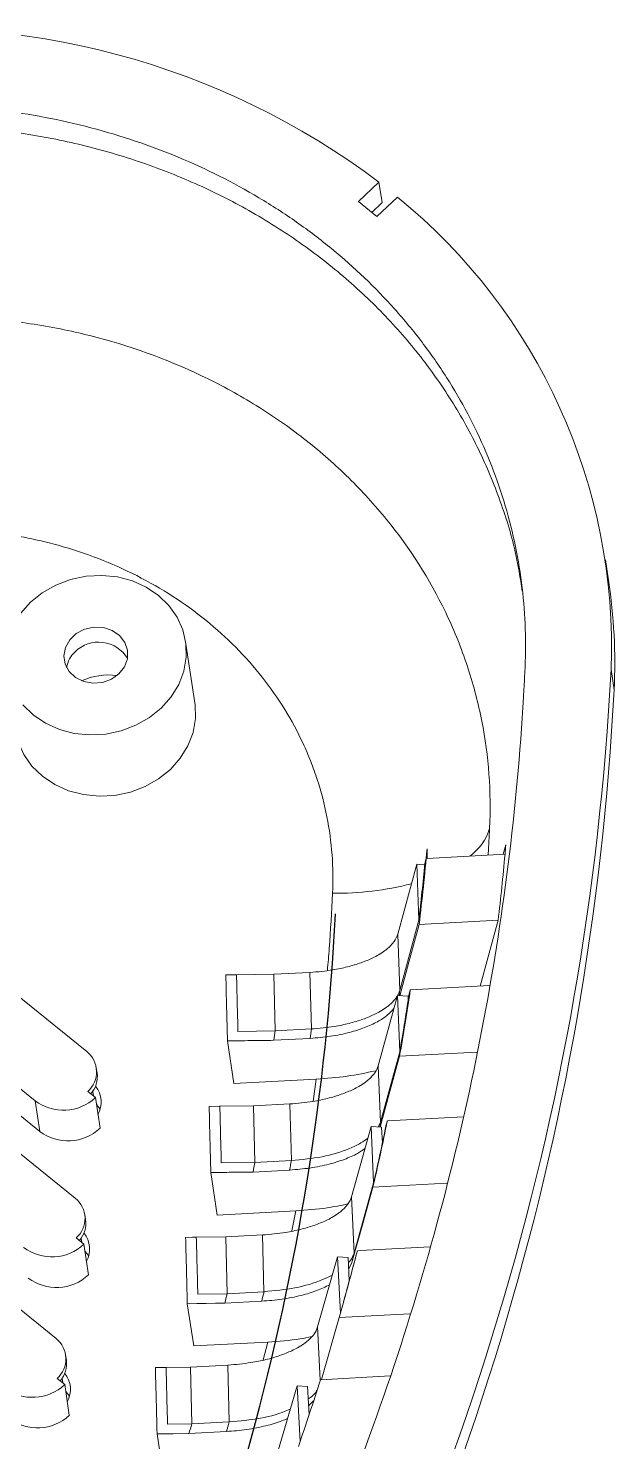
# Model space of a CAD drawing. Header units: inches. Extents: x 1474 to 2938, y 573 to 1061.
# Drawn here: x 2082.14 to 2101.35, y 723.11 to 769.39 of the extents above; entities that cross this region are included whole.
import ezdxf

# ---------------------------------------------------------------- set-up
doc = ezdxf.new("R2010")
doc.units = ezdxf.units.IN

msp = doc.modelspace()

# ---------------------------------------------------------------- linework, layer by layer
at = {"color": 7, "linetype": 'Continuous', "lineweight": 15}
for p, q in [((2093.629, 764.353), (2092.958, 763.713)), ((2093.629, 764.353), (2093.729, 763.684)), ((2092.958, 763.713), (2093.563, 763.224)), ((2093.391, 763.362), (2093.729, 763.684)), ((2093.563, 763.224), (2094.234, 763.864)), ((2101.151, 751.318), (2101.05, 751.986)), ((2087.596, 747.299), (2087.295, 749.304)), ((2101.232, 748.396), (2101.332, 747.727)), ((2095.212, 742.21), (2095.204, 742.517)), ((2097.7, 742.343), (2097.785, 742.654)), ((2094.243, 739.73), (2094.867, 742.025)), ((2094.867, 742.025), (2094.934, 740.182)), ((2095.128, 742.014), (2094.867, 742.025)), ((2095.175, 742.205), (2095.13, 742.037)), ((2097.758, 742.346), (2095.212, 742.21)), ((2094.31, 737.887), (2094.934, 740.182)), ((2097.532, 740.182), (2094.943, 740.044)), ((2097.532, 740.182), (2096.94, 738.026)), ((2094.243, 739.73), (2094.31, 737.887)), ((2084.055, 735.883), (2079.517, 739.553)), ((2088.962, 738.398), (2090.18, 738.414)), ((2090.18, 738.414), (2091.366, 738.477)), ((2090.18, 738.414), (2090.226, 736.562)), ((2091.366, 738.477), (2091.413, 736.625)), ((2077.827, 737.942), (2082.365, 734.272)), ((2094.655, 737.904), (2094.608, 737.733)), ((2097.252, 738.043), (2094.655, 737.904)), ((2093.604, 735.42), (2094.235, 737.716)), ((2094.235, 737.716), (2094.31, 735.873)), ((2094.582, 737.701), (2094.235, 737.716)), ((2094.586, 737.586), (2094.582, 737.701)), ((2077.977, 736.939), (2082.515, 733.269)), ((2083.679, 731.082), (2076.619, 736.791)), ((2089.009, 736.546), (2090.226, 736.562)), ((2090.226, 736.562), (2091.413, 736.625)), ((2088.666, 736.233), (2088.875, 734.835)), ((2090.186, 736.252), (2091.374, 736.316)), ((2093.679, 733.577), (2094.31, 735.873)), ((2096.83, 735.869), (2094.303, 735.734)), ((2084.394, 735.181), (2084.369, 735.348)), ((2091.575, 734.979), (2088.875, 734.835)), ((2093.604, 735.42), (2093.679, 733.577)), ((2084.339, 734.377), (2084.087, 734.581)), ((2082.365, 734.272), (2082.515, 733.269)), ((2084.339, 734.377), (2084.49, 733.374)), ((2084.497, 734), (2084.373, 734.152)), ((2088.415, 734.092), (2089.517, 734.107)), ((2089.517, 734.107), (2090.712, 734.171)), ((2089.517, 734.107), (2089.563, 732.25)), ((2090.712, 734.171), (2090.76, 732.314)), ((2083.05, 726.485), (2073.722, 734.028)), ((2093.903, 733.618), (2093.855, 733.447)), ((2096.395, 733.751), (2093.903, 733.618)), ((2092.729, 731.129), (2093.369, 733.425)), ((2093.369, 733.425), (2093.454, 731.582)), ((2093.716, 733.409), (2093.369, 733.425)), ((2093.599, 733.415), (2093.679, 733.577)), ((2093.74, 732.889), (2093.716, 733.409)), ((2088.463, 732.236), (2089.563, 732.25)), ((2089.563, 732.25), (2090.76, 732.314)), ((2088.119, 731.922), (2088.328, 730.529)), ((2089.505, 731.94), (2090.703, 732.004)), ((2092.813, 729.285), (2093.454, 731.582)), ((2095.849, 731.571), (2093.43, 731.442)), ((2092.729, 731.129), (2092.813, 729.285)), ((2084.018, 730.38), (2083.993, 730.547)), ((2090.904, 730.667), (2088.328, 730.529)), ((2088.607, 729.817), (2089.815, 729.881)), ((2089.815, 729.881), (2089.862, 728.021)), ((2083.963, 729.576), (2083.711, 729.78)), ((2083.963, 729.576), (2084.113, 728.573)), ((2087.645, 729.804), (2088.607, 729.817)), ((2088.607, 729.817), (2088.653, 727.956)), ((2095.309, 729.488), (2093.008, 729.366)), ((2084.12, 729.199), (2083.996, 729.351)), ((2091.619, 726.866), (2092.272, 729.163)), ((2092.272, 729.163), (2092.365, 727.319)), ((2092.619, 729.146), (2092.272, 729.163)), ((2092.657, 728.376), (2092.619, 729.146)), ((2092.637, 728.774), (2092.741, 728.974)), ((2092.921, 729.361), (2092.872, 729.19)), ((2092.921, 729.361), (2093.008, 729.366)), ((2087.35, 727.628), (2087.558, 726.243)), ((2087.693, 727.943), (2088.653, 727.956)), ((2088.577, 727.645), (2089.788, 727.71)), ((2088.653, 727.956), (2089.862, 728.021)), ((2091.745, 725.141), (2092.324, 727.178)), ((2094.641, 727.301), (2092.324, 727.178)), ((2089.988, 726.372), (2087.558, 726.243)), ((2083.389, 725.782), (2083.364, 725.95)), ((2086.654, 725.543), (2086.303, 725.538)), ((2086.654, 725.543), (2087.45, 725.555)), ((2087.45, 725.555), (2088.674, 725.62)), ((2087.45, 725.555), (2087.497, 723.69)), ((2088.674, 725.62), (2088.722, 723.755)), ((2093.999, 725.261), (2091.71, 725.139)), ((2083.334, 724.978), (2083.082, 725.182)), ((2083.334, 724.978), (2083.484, 723.976)), ((2090.277, 722.638), (2090.944, 724.935)), ((2090.944, 724.935), (2091.044, 723.113)), ((2091.289, 724.919), (2090.944, 724.935)), ((2091.34, 723.993), (2091.289, 724.919)), ((2083.492, 724.602), (2083.368, 724.753)), ((2091.324, 724.289), (2091.481, 724.444)), ((2086.703, 723.678), (2087.497, 723.69)), ((2087.402, 723.377), (2088.629, 723.443)), ((2087.497, 723.69), (2088.722, 723.755)), ((2086.36, 723.362), (2086.566, 721.985))]:
    msp.add_line(p, q, dxfattribs=at)
at = {"color": 8, "linetype": 'Continuous', "lineweight": 15}
for p, q in [((2091.575, 734.979), (2091.474, 734.253)), ((2084.251, 734.578), (2084.273, 734.431)), ((2090.904, 730.667), (2090.778, 730.009)), ((2083.874, 729.776), (2083.896, 729.629)), ((2091.619, 726.866), (2091.707, 725.13)), ((2089.988, 726.372), (2089.84, 725.79)), ((2083.246, 725.179), (2083.268, 725.032))]:
    msp.add_line(p, q, dxfattribs=at)
at = {"color": 7, "linetype": 'Continuous', "lineweight": 15, "flags": 128}
for points in [[(2086.496, 747.13), (2086.82, 747.496), (2087.068, 747.904), (2087.235, 748.341), (2087.314, 748.794), (2087.303, 749.248), (2087.202, 749.691), (2087.014, 750.109), (2086.746, 750.489), (2086.405, 750.82), (2086.002, 751.091), (2085.549, 751.295), (2085.059, 751.424), (2084.548, 751.476), (2084.031, 751.449), (2083.523, 751.342), (2083.041, 751.161), (2082.599, 750.91), (2082.21, 750.596), (2081.886, 750.23)], [(2085.109, 748.252), (2085.289, 748.482), (2085.386, 748.747), (2085.391, 749.022), (2085.303, 749.283), (2085.132, 749.506), (2084.891, 749.673), (2084.602, 749.767), (2084.291, 749.781), (2083.986, 749.714), (2083.713, 749.571), (2083.497, 749.365), (2083.357, 749.115), (2083.306, 748.842), (2083.347, 748.571), (2083.478, 748.326), (2083.687, 748.129), (2083.955, 747.997), (2084.258, 747.942), (2084.57, 747.969), (2084.862, 748.075), (2085.109, 748.252)], [(2081.711, 746.416), (2081.805, 746.029), (2081.992, 745.612), (2082.26, 745.231), (2082.601, 744.901), (2083.004, 744.63), (2083.458, 744.426), (2083.947, 744.296), (2084.459, 744.245), (2084.976, 744.272), (2085.483, 744.378), (2085.965, 744.56), (2086.408, 744.811), (2086.796, 745.125), (2087.12, 745.491), (2087.369, 745.898), (2087.536, 746.335), (2087.614, 746.788), (2087.603, 747.243), (2087.596, 747.299)], [(2081.959, 747.237), (2082.3, 746.906), (2082.703, 746.635), (2083.157, 746.432), (2083.647, 746.302), (2084.158, 746.25), (2084.675, 746.278), (2085.182, 746.384), (2085.664, 746.566), (2086.107, 746.817), (2086.496, 747.13)], [(2094.309, 737.713), (2094.608, 738.811), (2094.943, 740.044)], [(2088.962, 738.398), (2088.839, 738.397), (2088.611, 738.394)], [(2093.664, 733.412), (2093.964, 734.5), (2094.303, 735.734)], [(2088.415, 734.092), (2088.405, 734.092), (2088.064, 734.088)], [(2092.741, 728.974), (2093.086, 730.208), (2093.43, 731.442)], [(2087.645, 729.804), (2087.517, 729.802), (2087.294, 729.799)], [(2087.35, 727.628), (2087.657, 727.632), (2087.964, 727.636), (2088.27, 727.641), (2088.577, 727.645)], [(2086.36, 723.362), (2086.881, 723.37), (2087.402, 723.377)]]:
    msp.add_lwpolyline(points, dxfattribs=at)
at = {"color": 7, "linetype": 'Continuous', "lineweight": 15}
for centre, radius, start, end in [((2078.534, 744.256), 25.135, 53.0888, 96.938), ((2082.258, 749.129), 18.988, 357.7869, 50.8962), ((2083.033, 748.603), 18.32, 357.2583, 8.5208), ((2084.286, 748.306), 0.907, 132.6068, 170.0216), ((2084.446, 748.187), 1.104, 31.399, 134.5719), ((2011.791, 753.067), 89.562, 329.37827, 357.01028), ((2084.777, 746.033), 2.182, 82.8701, 114.1886), ((2011.892, 752.398), 89.562, 329.37827, 357.01028), ((2014.714, 749.768), 80.817, 353.08971, 354.85261), ((2014.723, 749.598), 80.762, 353.3048, 354.62787), ((2013.865, 749.882), 81.673, 350.02443, 351.56681), ((2013.906, 749.707), 81.586, 350.23729, 351.56021), ((2013.831, 746.108), 76.988, 352.64492, 352.87707), ((2014.106, 746.147), 77.892, 352.7492, 352.97858), ((2083.528, 735.219), 0.848, 311.2428, 51.564), ((2083.537, 735.065), 0.866, 319.0707, 7.7512), ((2083.699, 734.222), 0.829, 330.9041, 39.2258), ((2083.29, 735.493), 1.532, 232.8527, 313.254), ((2012.907, 750.064), 82.648, 346.9783, 348.52248), ((2083.44, 734.49), 1.532, 232.8527, 313.254), ((2012.953, 749.887), 82.556, 347.18939, 348.5138), ((2012.953, 746.246), 77.877, 349.41477, 349.64701), ((2013.233, 746.281), 78.774, 349.55763, 349.78709), ((2083.151, 730.418), 0.848, 311.2428, 51.564), ((2083.16, 730.263), 0.866, 319.0707, 7.7512), ((2083.322, 729.421), 0.829, 330.9041, 39.2258), ((2082.913, 730.691), 1.532, 232.8527, 313.254), ((2011.825, 750.33), 83.762, 343.95457, 345.5027), ((2011.883, 750.147), 83.657, 344.22465, 345.49197), ((2012.795, 747.675), 82.104, 346.83385, 347.05678), ((2083.064, 729.688), 1.532, 232.8527, 313.254), ((2011.935, 746.464), 78.919, 346.20395, 346.43663), ((2012.222, 746.496), 79.808, 346.38541, 346.61528), ((2082.523, 725.82), 0.848, 311.2428, 51.564), ((2082.531, 725.666), 0.866, 319.0707, 7.7512), ((2082.693, 724.823), 0.829, 330.9041, 39.2258), ((2082.284, 726.094), 1.532, 232.8527, 313.254), ((2010.633, 750.689), 85.008, 340.95401, 342.5085), ((2082.435, 725.091), 1.532, 232.8527, 313.254), ((2010.79, 746.778), 80.107, 343.01509, 343.24858), ((2011.085, 746.803), 80.986, 343.23529, 343.46592)]:
    msp.add_arc(centre, radius, start, end, dxfattribs=at)
at = {"color": 8, "linetype": 'Continuous', "lineweight": 15}
for centre, radius, start, end in [((2095.476, 743.761), 1.867, 307.7415, 342.2479), ((2092.204, 751.204), 10.137, 269.4483, 284.1973), ((2014.659, 747.343), 80.21, 353.10493, 353.22952), ((2013.803, 747.47), 81.075, 350.01519, 350.13334)]:
    msp.add_arc(centre, radius, start, end, dxfattribs=at)
at = {"color": 7, "linetype": 'Continuous'}
msp.add_arc((2011.59, 744.56), 80.724, 332.29308, 357.04532, dxfattribs=at)
at = {"color": 7, "linetype": 'Continuous', "lineweight": 15}
for points, knots in [([(2025.182, 725.783), (2024.871, 726.14), (2024.574, 726.509), (2024.012, 727.269), (2023.745, 727.663), (2023.001, 728.864), (2022.581, 729.692), (2021.886, 731.398), (2021.611, 732.277), (2021.312, 733.635), (2021.233, 734.092), (2021.113, 735.005), (2021.073, 735.462), (2021.012, 736.835), (2021.048, 737.755), (2021.222, 739.139), (2021.3, 739.603), (2021.495, 740.52), (2021.611, 740.974), (2022.016, 742.321), (2022.36, 743.199), (2022.987, 744.486), (2023.214, 744.911), (2023.708, 745.749), (2023.972, 746.16), (2024.809, 747.361), (2025.429, 748.12), (2026.452, 749.198), (2026.808, 749.548), (2027.551, 750.226), (2027.94, 750.557), (2029.138, 751.502), (2029.978, 752.073), (2031.296, 752.844), (2031.746, 753.085), (2032.647, 753.568), (2033.099, 753.806), (2035.37, 754.985), (2037.218, 755.883), (2040.975, 757.587), (2042.876, 758.39), (2046.723, 759.898), (2048.669, 760.603), (2052.607, 761.914), (2054.597, 762.521), (2058.606, 763.629), (2060.627, 764.132), (2064.697, 765.033), (2066.74, 765.432), (2070.843, 766.122), (2072.903, 766.414), (2075.489, 766.714), (2076.006, 766.774), (2077.047, 766.853), (2077.572, 766.875), (2079.131, 766.891), (2080.159, 766.833), (2082.19, 766.585), (2083.194, 766.395), (2085.176, 765.876), (2086.131, 765.553), (2087.967, 764.789), (2088.849, 764.347), (2090.117, 763.591), (2090.532, 763.322), (2091.33, 762.762), (2091.715, 762.47), (2092.827, 761.558), (2093.512, 760.902), (2094.454, 759.848), (2094.754, 759.485), (2095.324, 758.734), (2095.592, 758.349), (2096.342, 757.176), (2096.771, 756.365), (2097.308, 755.105), (2097.47, 754.677), (2097.757, 753.809), (2097.884, 753.365), (2098.203, 752.029), (2098.338, 751.131), (2098.426, 749.774), (2098.437, 749.32), (2098.423, 748.635), (2098.413, 748.407), (2098.39, 747.949), (2098.377, 747.72), (2098.257, 745.66), (2098.089, 743.835), (2097.407, 738.391), (2096.716, 734.798), (2094.869, 727.683), (2093.713, 724.161), (2091.969, 719.804), (2091.605, 718.934), (2090.848, 717.204), (2090.456, 716.344), (2089.24, 713.782), (2088.374, 712.095), (2087.224, 710.014), (2086.99, 709.599), (2086.517, 708.772), (2086.28, 708.358), (2085.767, 707.547), (2085.494, 707.148), (2084.911, 706.365), (2084.601, 705.979), (2083.622, 704.85), (2082.914, 704.148), (2081.394, 702.84), (2080.582, 702.235), (2079.283, 701.402), (2078.835, 701.136), (2077.928, 700.639), (2077.467, 700.406), (2076.06, 699.755), (2075.092, 699.383), (2073.592, 698.918), (2073.083, 698.778), (2072.055, 698.532), (2071.54, 698.427), (2069.989, 698.164), (2068.95, 698.057), (2067.384, 697.999), (2066.861, 697.997), (2065.811, 698.027), (2065.284, 698.06), (2063.727, 698.21), (2062.709, 698.378), (2061.214, 698.73), (2060.721, 698.864), (2059.745, 699.166), (2059.261, 699.335), (2057.834, 699.888), (2056.931, 700.317), (2056.074, 700.8)], [0, 0, 0, 0, 0.007812, 0.007812, 0.015625, 0.015625, 0.03125, 0.03125, 0.046875, 0.046875, 0.054688, 0.054688, 0.0625, 0.0625, 0.078125, 0.078125, 0.085937, 0.085937, 0.09375, 0.09375, 0.109375, 0.109375, 0.117187, 0.117187, 0.125, 0.125, 0.140625, 0.140625, 0.148437, 0.148437, 0.15625, 0.15625, 0.171875, 0.171875, 0.179687, 0.179687, 0.1875, 0.1875, 0.21875, 0.21875, 0.25, 0.25, 0.28125, 0.28125, 0.3125, 0.3125, 0.34375, 0.34375, 0.375, 0.375, 0.40625, 0.40625, 0.414062, 0.414062, 0.421875, 0.421875, 0.4375, 0.4375, 0.453125, 0.453125, 0.46875, 0.46875, 0.484375, 0.484375, 0.492187, 0.492187, 0.5, 0.5, 0.515625, 0.515625, 0.523437, 0.523437, 0.53125, 0.53125, 0.546875, 0.546875, 0.554687, 0.554687, 0.5625, 0.5625, 0.578125, 0.578125, 0.585937, 0.585937, 0.589844, 0.589844, 0.59375, 0.59375, 0.625, 0.625, 0.6875, 0.6875, 0.75, 0.75, 0.765625, 0.765625, 0.78125, 0.78125, 0.8125, 0.8125, 0.820312, 0.820312, 0.828125, 0.828125, 0.835937, 0.835937, 0.84375, 0.84375, 0.859375, 0.859375, 0.875, 0.875, 0.882812, 0.882812, 0.890625, 0.890625, 0.90625, 0.90625, 0.914062, 0.914062, 0.921875, 0.921875, 0.9375, 0.9375, 0.945312, 0.945312, 0.953125, 0.953125, 0.96875, 0.96875, 0.976562, 0.976562, 0.984375, 0.984375, 1, 1, 1, 1]), ([(2021.299, 733.818), (2021.24, 734.295), (2021.106, 735.378), (2021.144, 737.093), (2021.371, 738.936), (2021.812, 740.757), (2022.453, 742.535), (2023.291, 744.257), (2024.318, 745.903), (2025.523, 747.455), (2026.892, 748.9), (2028.413, 750.222), (2030.065, 751.41), (2031.84, 752.426), (2034.256, 753.695), (2037.318, 755.222), (2041.071, 756.923), (2045.144, 758.602), (2049.549, 760.224), (2054.292, 761.749), (2059.106, 763.08), (2063.974, 764.211), (2068.067, 764.986), (2071.357, 765.507), (2073.832, 765.838), (2076.314, 766.155), (2078.81, 766.256), (2081.147, 766.092), (2083.304, 765.732), (2085.272, 765.217), (2087.163, 764.53), (2088.96, 763.681), (2090.647, 762.675), (2092.207, 761.522), (2093.621, 760.236), (2094.88, 758.828), (2095.969, 757.309), (2096.88, 755.7), (2097.594, 754.011), (2098.09, 752.425), (2098.254, 751.39), (2098.323, 750.956)], [0, 0, 0, 0, 0.015936, 0.036194, 0.056598, 0.076989, 0.097246, 0.11757, 0.138024, 0.158308, 0.178584, 0.199027, 0.219314, 0.239456, 0.259597, 0.299926, 0.340325, 0.380677, 0.429088, 0.477565, 0.526038, 0.574522, 0.622933, 0.647124, 0.671322, 0.695543, 0.71982, 0.743885, 0.76397, 0.784209, 0.804298, 0.824344, 0.844543, 0.864704, 0.884743, 0.904857, 0.92509, 0.945156, 0.965216, 0.985445, 1, 1, 1, 1]), ([(2097.254, 743.192), (2097.31, 744.385), (2097.223, 745.556), (2096.884, 747.282), (2096.736, 747.851), (2096.461, 748.698), (2096.36, 748.98), (2096.142, 749.534), (2096.025, 749.808), (2095.4, 751.155), (2094.774, 752.172), (2093.645, 753.604), (2093.235, 754.067), (2092.369, 754.942), (2091.912, 755.356), (2090.948, 756.136), (2090.442, 756.503), (2089.646, 757.017), (2089.375, 757.183), (2088.82, 757.502), (2088.536, 757.656), (2087.103, 758.384), (2085.898, 758.85), (2084.32, 759.288), (2084.001, 759.368), (2083.355, 759.514), (2083.027, 759.58), (2082.042, 759.753), (2081.381, 759.836), (2080.051, 759.941), (2079.382, 759.962), (2078.374, 759.947), (2078.036, 759.934), (2077.529, 759.903), (2077.36, 759.89), (2077.107, 759.868), (2077.022, 759.861), (2076.853, 759.844), (2076.768, 759.835), (2076.685, 759.826)], [0, 0, 0, 0, 0.125, 0.125, 0.1875, 0.1875, 0.21875, 0.21875, 0.25, 0.25, 0.375, 0.375, 0.4375, 0.4375, 0.5, 0.5, 0.5625, 0.5625, 0.59375, 0.59375, 0.625, 0.625, 0.75, 0.75, 0.78125, 0.78125, 0.8125, 0.8125, 0.875, 0.875, 0.9375, 0.9375, 0.96875, 0.96875, 0.984375, 0.984375, 0.992188, 0.992188, 1, 1, 1, 1]), ([(2077.47, 752.905), (2078.431, 753.01), (2079.383, 753.023), (2080.799, 752.913), (2081.269, 752.854), (2081.971, 752.731), (2082.204, 752.685), (2082.664, 752.581), (2082.892, 752.524), (2084.016, 752.213), (2084.874, 751.882), (2086.099, 751.261), (2086.497, 751.032), (2087.253, 750.544), (2087.614, 750.283), (2088.3, 749.728), (2088.626, 749.434), (2089.243, 748.811), (2089.535, 748.481), (2090.34, 747.461), (2090.786, 746.738), (2091.231, 745.779), (2091.315, 745.584), (2091.47, 745.189), (2091.542, 744.988), (2091.738, 744.386), (2091.843, 743.98), (2092.085, 742.751), (2092.147, 741.917), (2092.107, 741.068)], [0, 0, 0, 0, 0.125, 0.125, 0.1875, 0.1875, 0.21875, 0.21875, 0.25, 0.25, 0.375, 0.375, 0.4375, 0.4375, 0.5, 0.5, 0.5625, 0.5625, 0.625, 0.625, 0.75, 0.75, 0.78125, 0.78125, 0.8125, 0.8125, 0.875, 0.875, 1, 1, 1, 1]), ([(2091.366, 738.477), (2091.625, 738.491), (2091.96, 738.527), (2092.282, 738.587), (2092.519, 738.636), (2092.676, 738.676), (2092.824, 738.72), (2092.975, 738.765), (2093.114, 738.815), (2093.309, 738.896), (2093.436, 738.954), (2093.554, 739.017), (2093.685, 739.093), (2093.789, 739.161), (2093.879, 739.232), (2093.979, 739.317), (2094.054, 739.393), (2094.114, 739.472), (2094.18, 739.565), (2094.22, 739.647), (2094.243, 739.73)], [0, 0, 0, 0, 0.186667, 0.25, 0.25, 0.373333, 0.375, 0.375, 0.5, 0.5, 0.56, 0.625, 0.625, 0.706667, 0.75, 0.75, 0.853333, 0.875, 0.875, 1, 1, 1, 1]), ([(2089.009, 736.546), (2089.001, 736.855), (2088.985, 737.473), (2088.97, 738.09), (2088.962, 738.398)], [0, 0, 0, 0, 0.500171, 1, 1, 1, 1]), ([(2091.413, 736.625), (2091.673, 736.639), (2092.01, 736.675), (2092.334, 736.736), (2092.573, 736.785), (2092.731, 736.825), (2092.881, 736.87), (2093.032, 736.915), (2093.172, 736.965), (2093.368, 737.047), (2093.496, 737.105), (2093.615, 737.168), (2093.748, 737.245), (2093.852, 737.313), (2093.943, 737.385), (2094.044, 737.471), (2094.119, 737.547), (2094.179, 737.627), (2094.246, 737.721), (2094.287, 737.803), (2094.31, 737.887)], [0, 0, 0, 0, 0.186667, 0.25, 0.25, 0.373333, 0.375, 0.375, 0.5, 0.5, 0.56, 0.625, 0.625, 0.706667, 0.75, 0.75, 0.853333, 0.875, 0.875, 1, 1, 1, 1]), ([(2091.374, 736.316), (2091.598, 736.334), (2092.046, 736.37), (2092.649, 736.496), (2093.167, 736.661), (2093.582, 736.851), (2093.911, 737.062), (2094.05, 737.216), (2094.118, 737.291)], [0, 0, 0, 0, 0.191504, 0.38294, 0.5455521, 0.7080786, 0.8589135, 1, 1, 1, 1]), ([(2088.666, 736.233), (2088.792, 736.234), (2088.919, 736.236), (2089.046, 736.238), (2089.172, 736.239), (2089.299, 736.241), (2089.426, 736.243), (2089.553, 736.244), (2089.679, 736.246), (2089.806, 736.247), (2089.933, 736.249), (2090.06, 736.251), (2090.186, 736.252)], [0, 0, 0, 0, 0.000543281, 0.000543281, 0.000543281, 0.001086562, 0.001086562, 0.001086562, 0.001629843, 0.001629843, 0.001629843, 0.002173123, 0.002173123, 0.002173123, 0.002173123]), ([(2090.712, 734.171), (2090.971, 734.184), (2091.307, 734.221), (2091.63, 734.28), (2091.868, 734.329), (2092.026, 734.368), (2092.175, 734.413), (2092.326, 734.458), (2092.466, 734.507), (2092.661, 734.588), (2092.789, 734.645), (2092.908, 734.708), (2093.041, 734.784), (2093.145, 734.852), (2093.236, 734.923), (2093.337, 735.008), (2093.413, 735.083), (2093.473, 735.162), (2093.54, 735.256), (2093.581, 735.337), (2093.604, 735.42)], [0, 0, 0, 0, 0.186667, 0.25, 0.25, 0.373333, 0.375, 0.375, 0.5, 0.5, 0.56, 0.625, 0.625, 0.706667, 0.75, 0.75, 0.853333, 0.875, 0.875, 1, 1, 1, 1]), ([(2093.514, 735.253), (2093.207, 735.188), (2092.583, 735.055), (2091.915, 735.004), (2091.575, 734.979)], [0, 0, 0, 0, 0.49195, 1, 1, 1, 1]), ([(2088.463, 732.236), (2088.455, 732.545), (2088.439, 733.164), (2088.423, 733.783), (2088.415, 734.092)], [0, 0, 0, 0, 0.500223, 1, 1, 1, 1]), ([(2090.703, 732.004), (2090.927, 732.022), (2091.374, 732.058), (2091.981, 732.183), (2092.503, 732.348), (2092.902, 732.522), (2093.092, 732.655), (2093.17, 732.71)], [0, 0, 0, 0, 0.231317, 0.462548, 0.662056, 0.861448, 1, 1, 1, 1]), ([(2090.76, 732.314), (2091.102, 732.346), (2091.789, 732.411), (2092.545, 732.645), (2093.021, 732.87), (2093.191, 732.995), (2093.264, 733.049)], [0, 0, 0, 0, 0.346119, 0.693582, 0.868352, 1, 1, 1, 1]), ([(2088.119, 731.922), (2088.235, 731.923), (2088.35, 731.925), (2088.466, 731.926), (2088.581, 731.928), (2088.697, 731.929), (2088.812, 731.931), (2088.928, 731.932), (2089.043, 731.934), (2089.159, 731.935), (2089.274, 731.937), (2089.39, 731.938), (2089.505, 731.94)], [0, 0, 0, 0, 0.000495115, 0.000495115, 0.000495115, 0.000990229, 0.000990229, 0.000990229, 0.001485344, 0.001485344, 0.001485344, 0.001980459, 0.001980459, 0.001980459, 0.001980459]), ([(2089.815, 729.881), (2090.074, 729.895), (2090.412, 729.931), (2090.736, 729.991), (2090.976, 730.039), (2091.135, 730.078), (2091.285, 730.122), (2091.436, 730.167), (2091.578, 730.216), (2091.775, 730.297), (2091.904, 730.354), (2092.024, 730.417), (2092.158, 730.493), (2092.264, 730.56), (2092.356, 730.631), (2092.458, 730.716), (2092.535, 730.791), (2092.596, 730.87), (2092.664, 730.964), (2092.705, 731.046), (2092.729, 731.129)], [0, 0, 0, 0, 0.186667, 0.25, 0.25, 0.373333, 0.375, 0.375, 0.5, 0.5, 0.56, 0.625, 0.625, 0.706667, 0.75, 0.75, 0.853333, 0.875, 0.875, 1, 1, 1, 1]), ([(2092.602, 730.894), (2092.381, 730.848), (2091.835, 730.734), (2091.251, 730.692), (2090.904, 730.667)], [0, 0, 0, 0, 0.405726, 1, 1, 1, 1]), ([(2087.294, 729.799), (2087.302, 729.489), (2087.31, 729.179), (2087.318, 728.869), (2087.329, 728.455), (2087.339, 728.042), (2087.35, 727.628)], [0.000500081, 0.000500081, 0.000500081, 0.000500081, 0.002000359, 0.002000359, 0.002000359, 0.004000721, 0.004000721, 0.004000721, 0.004000721]), ([(2087.693, 727.943), (2087.685, 728.254), (2087.669, 728.874), (2087.653, 729.494), (2087.645, 729.804)], [0, 0, 0, 0, 0.500267, 1, 1, 1, 1]), ([(2092.627, 728.974), (2092.649, 728.994), (2092.748, 729.093), (2092.785, 729.201), (2092.813, 729.285)], [0, 0, 0, 0, 0.213568, 1, 1, 1, 1]), ([(2089.862, 728.021), (2090.206, 728.054), (2090.895, 728.119), (2091.651, 728.34), (2091.999, 728.517), (2092.104, 728.57)], [0, 0, 0, 0, 0.4107511, 0.8228549, 1, 1, 1, 1]), ([(2089.788, 727.71), (2090.012, 727.727), (2090.459, 727.763), (2091.068, 727.888), (2091.598, 728.047), (2091.876, 728.182), (2092.012, 728.247)], [0, 0, 0, 0, 0.2691892, 0.5382745, 0.7753108, 1, 1, 1, 1]), ([(2088.674, 725.62), (2088.935, 725.634), (2089.275, 725.67), (2089.602, 725.729), (2089.844, 725.777), (2090.003, 725.816), (2090.155, 725.86), (2090.308, 725.904), (2090.45, 725.953), (2090.65, 726.033), (2090.781, 726.09), (2090.902, 726.153), (2091.038, 726.229), (2091.145, 726.296), (2091.239, 726.367), (2091.343, 726.451), (2091.421, 726.527), (2091.484, 726.606), (2091.553, 726.7), (2091.596, 726.782), (2091.619, 726.866)], [0, 0, 0, 0, 0.186667, 0.25, 0.25, 0.373333, 0.375, 0.375, 0.5, 0.5, 0.56, 0.625, 0.625, 0.706667, 0.75, 0.75, 0.853333, 0.875, 0.875, 1, 1, 1, 1]), ([(2091.428, 726.549), (2091.301, 726.523), (2090.84, 726.429), (2090.346, 726.396), (2089.988, 726.372)], [0, 0, 0, 0, 0.276682, 1, 1, 1, 1]), ([(2086.303, 725.538), (2086.311, 725.228), (2086.319, 724.917), (2086.327, 724.606), (2086.338, 724.192), (2086.349, 723.777), (2086.36, 723.362)], [0.000500123, 0.000500123, 0.000500123, 0.000500123, 0.002000536, 0.002000536, 0.002000536, 0.004001075, 0.004001075, 0.004001075, 0.004001075]), ([(2086.703, 723.678), (2086.694, 723.989), (2086.678, 724.611), (2086.662, 725.233), (2086.654, 725.543)], [0, 0, 0, 0, 0.500309, 1, 1, 1, 1]), ([(2091.312, 724.509), (2091.327, 724.519), (2091.447, 724.598), (2091.548, 724.696), (2091.593, 724.787), (2091.597, 724.795)], [0, 0, 0, 0, 0.1156262, 0.9236773, 1, 1, 1, 1]), ([(2088.629, 723.443), (2088.853, 723.46), (2089.3, 723.495), (2089.912, 723.62), (2090.364, 723.747), (2090.574, 723.844), (2090.635, 723.872)], [0, 0, 0, 0, 0.305818, 0.611513, 0.887906, 1, 1, 1, 1]), ([(2088.722, 723.755), (2089.068, 723.788), (2089.759, 723.855), (2090.429, 724.036), (2090.703, 724.168), (2090.724, 724.178)], [0, 0, 0, 0, 0.479422, 0.960071, 1, 1, 1, 1])]:
    msp.add_open_spline(points, degree=3, knots=knots, dxfattribs=at)
at = {"color": 8, "linetype": 'Continuous', "lineweight": 15}
for points, knots in [([(2097.207, 742.316), (2097.208, 742.332), (2097.226, 742.624), (2097.24, 742.916), (2097.254, 743.192)], [0, 0, 0, 0, 0.055098, 1, 1, 1, 1]), ([(2092.107, 741.068), (2092.076, 740.465), (2092.033, 739.622), (2091.96, 738.779), (2091.94, 738.539)], [0, 0, 0, 0, 0.714864, 1, 1, 1, 1])]:
    msp.add_open_spline(points, degree=3, knots=knots, dxfattribs=at)
at = {"color": 7, "linetype": 'Continuous', "lineweight": 15}
for points in [[(2095.175, 742.205), (2095.185, 742.309), (2095.195, 742.413), (2095.204, 742.517)], [(2097.785, 742.654), (2097.776, 742.552), (2097.767, 742.449), (2097.758, 742.346)], [(2097.758, 742.346), (2097.692, 741.624), (2097.617, 740.903), (2097.532, 740.182)], [(2088.611, 738.394), (2088.629, 737.674), (2088.647, 736.953), (2088.666, 736.233)], [(2088.064, 734.088), (2088.083, 733.366), (2088.101, 732.644), (2088.119, 731.922)]]:
    msp.add_open_spline(points, degree=3, dxfattribs=at)

doc.saveas('drawing.dxf')
